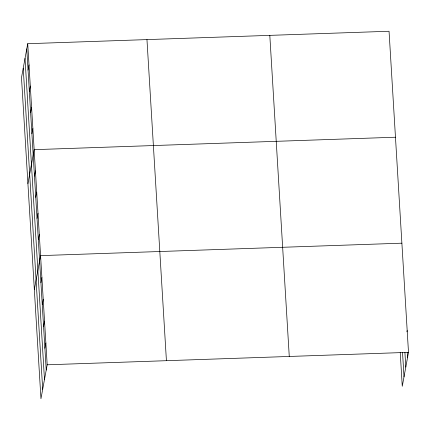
<?xml version="1.0" encoding="UTF-8"?>
<svg xmlns="http://www.w3.org/2000/svg" width="430" height="430" viewBox="0 0 430 430"><rect width="100%" height="100%" fill="white"/><g stroke="black" fill="none" stroke-linecap="round" stroke-linejoin="round"><path stroke-width="0.64" d="M27.73 43.704L21.5 77.647L40.952 398.739L47.187 364.796L27.73 43.704L389.048 31.261L408.5 352.353L402.27 386.296L400.228 352.552M28.052 70.149L29.014 64.892M29.337 91.337L30.299 86.086M30.616 112.531L31.583 107.28M31.901 133.725L32.868 128.473M27.918 183.61L34.153 149.661L395.466 137.218M34.47 176.106L35.432 170.855M35.754 197.3L36.717 192.049M37.039 218.494L38.001 213.237M38.324 239.682L39.286 234.431M34.341 289.567L40.571 255.624L401.883 243.181M40.931 282.709L41.893 277.458M42.253 304.548L43.215 299.291M43.575 326.381L44.537 321.129M44.897 348.214L45.859 342.963M406.936 331.831L407.178 330.519M47.187 364.796L408.5 352.353M407.215 352.315L407.538 357.604M404.915 352.519L405.796 367.075M402.523 352.347L404.006 376.831M269.809 35.362L289.266 356.459M146.963 39.598L166.421 360.689M26.767 48.955L46.22 370.047M25.026 58.421L44.483 379.518M23.236 68.177L42.694 389.274"/></g></svg>
